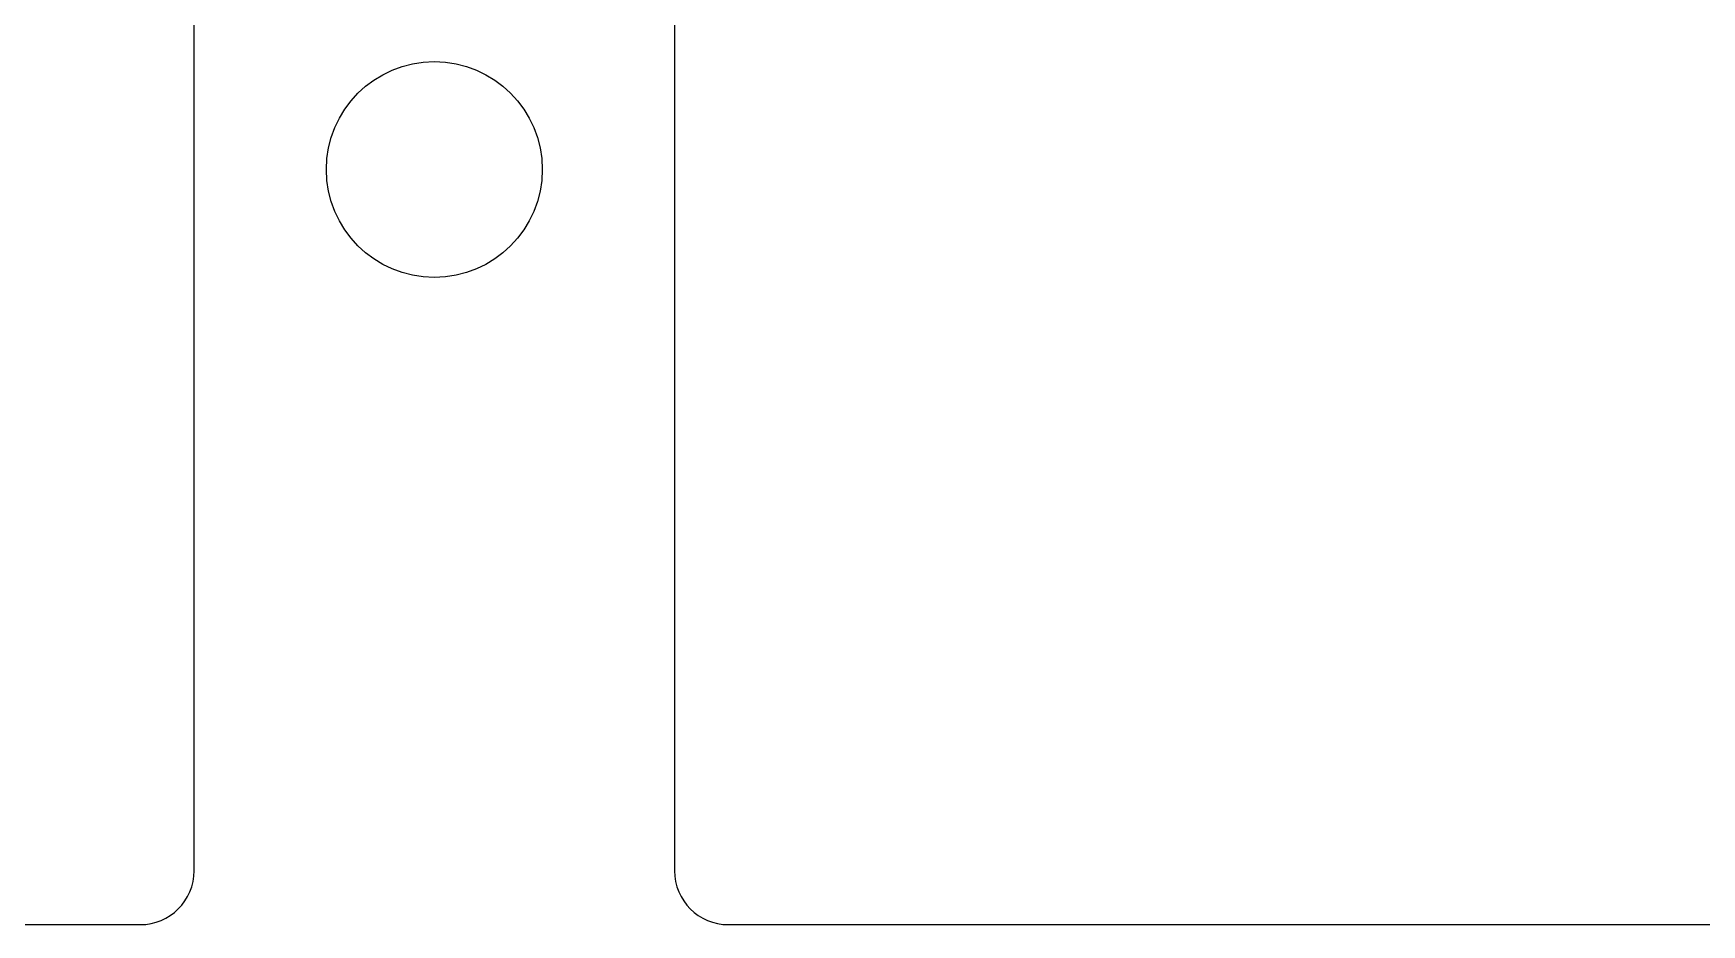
# Model space of a CAD drawing. Header units: millimetres. Extents: x -10 to 276, y -93 to 17.
# Drawn here: x 62.96 to 78.41, y -7 to 1.26 of the extents above; entities that cross this region are included whole.
import ezdxf

# ---------------------------------------------------------------- set-up
doc = ezdxf.new("R2010")
doc.units = ezdxf.units.MM
doc.layers.add('BLACK', color=7, linetype='CONTINUOUS')

msp = doc.modelspace()

# ---------------------------------------------------------------- linework, layer by layer
at = {"layer": 'BLACK', "linetype": 'Continuous'}
for p, q in [((64.45, -6.5), (64.45, 6.5)), ((68.9, 6.5), (68.9, -6.5)), ((50.35, -7), (63.95, -7)), ((69.4, -7), (83, -7))]:
    msp.add_line(p, q, dxfattribs=at)
at = {"layer": 'BLACK'}
msp.add_circle((66.675, 0), 1, dxfattribs=at)
for centre, start, end in [((63.95, -6.5), 270, 0), ((69.4, -6.5), 180, 270)]:
    msp.add_arc(centre, 0.5, start, end, dxfattribs=at)

doc.saveas('drawing.dxf')
